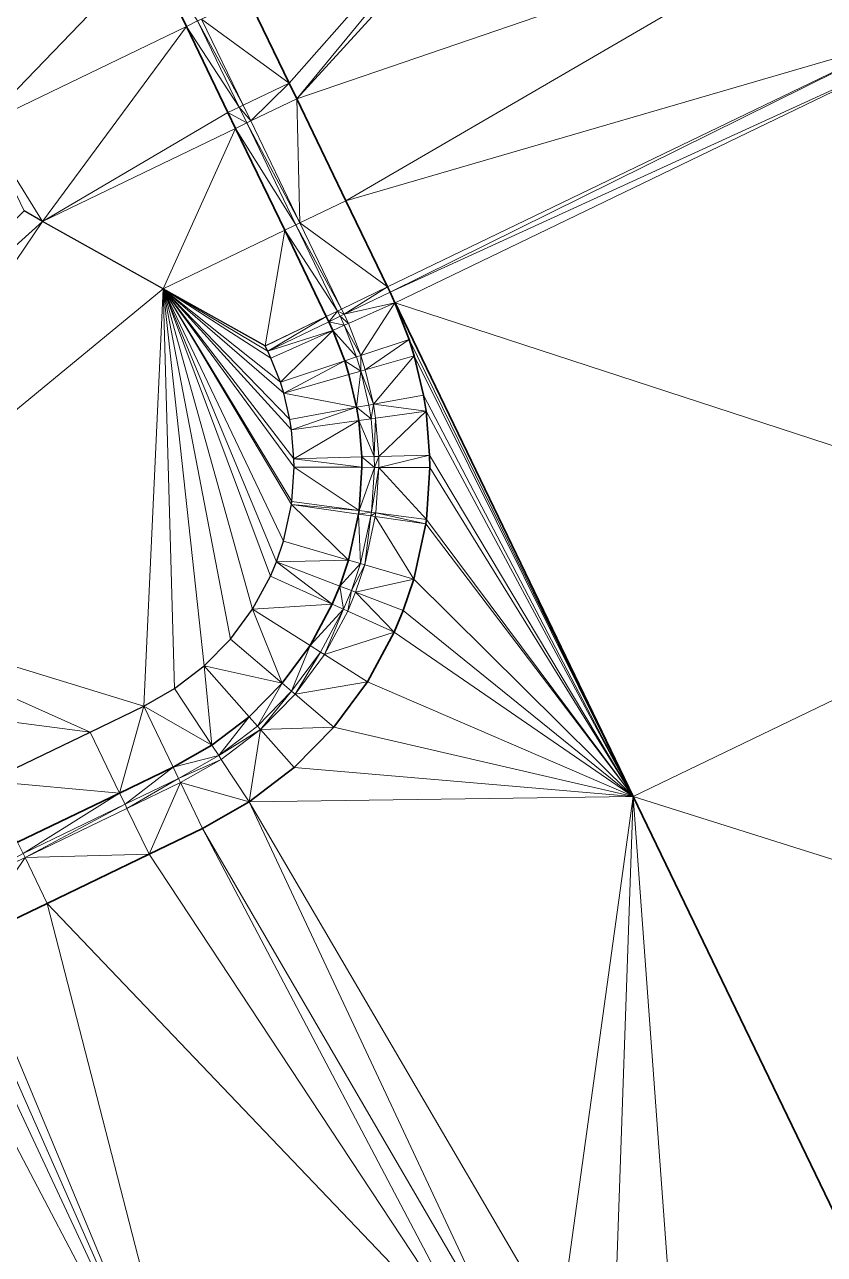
# Model space of a CAD drawing. Header units: metres. Extents: x 246428 to 246884, y 7418966 to 7419490.
# Drawn here: x 246605.98 to 246613.05, y 7419386.15 to 7419397.02 of the extents above; entities that cross this region are included whole.
import ezdxf

# ---------------------------------------------------------------- set-up
doc = ezdxf.new("R2010")
doc.units = ezdxf.units.M
doc.linetypes.add('blank name', pattern=[0])
doc.linetypes.add('HIDDEN', pattern=[9.525, 6.35, -3.175])
doc.layers.add('_12D_UNMAPPED', color=7, linetype='Continuous')
doc.layers.add('BATTER', color=250, linetype='HIDDEN', lineweight=25)
for name, color, linetype, lineweight, true_color in [('KERB_BACK', 7, 'Continuous', 35, 0x5fd2ff), ('KERB_LINE', 7, 'Continuous', 18, 0xb9b9b9), ('KERB_LIP', 7, 'Continuous', 35, 0x5fd2ff), ('KERB_TOP', 7, 'Continuous', 18, 0xb9b9b9)]:
    doc.layers.add(name, color=color, linetype=linetype, lineweight=lineweight, true_color=true_color)

msp = doc.modelspace()

# ---------------------------------------------------------------- linework, layer by layer
at = {"layer": '_12D_UNMAPPED', "color": 3, "linetype": 'blank name', "lineweight": 0}
for points in [[(246608.32, 7419396.501, 33.353), (246607.953, 7419397.264, 33.348), (246611.066, 7419399.617, 33.454)], [(246608.321, 7419396.501, 33.353), (246608.32, 7419396.501, 33.353), (246611.066, 7419399.617, 33.454)], [(246608.387, 7419396.363, 33.353), (246608.321, 7419396.501, 33.353), (246611.066, 7419399.617, 33.454)], [(246611.308, 7419399.558, 33.461), (246608.387, 7419396.363, 33.353), (246611.066, 7419399.617, 33.454)], [(246608.387, 7419396.363, 33.353), (246611.308, 7419399.558, 33.461), (246613.199, 7419398.01, 33.508)], [(246608.822, 7419395.462, 33.358), (246608.387, 7419396.363, 33.353), (246613.199, 7419398.01, 33.508)], [(246608.822, 7419395.462, 33.358), (246613.199, 7419398.01, 33.508), (246613.739, 7419396.892, 33.514)], [(246607.091, 7419397.67, 33.47), (246605.289, 7419396.801, 33.45), (246605.177, 7419397.035, 33.448)], [(246607.091, 7419397.67, 33.47), (246605.611, 7419396.134, 33.453), (246605.289, 7419396.801, 33.45)], [(246607.091, 7419397.67, 33.47), (246607.412, 7419397.003, 33.473), (246605.611, 7419396.134, 33.453)], [(246607.511, 7419397.051, 33.473), (246607.412, 7419397.003, 33.473), (246607.091, 7419397.67, 33.47)], [(246607.953, 7419397.264, 33.348), (246608.32, 7419396.501, 33.353), (246607.547, 7419397.068, 33.323)], [(246607.511, 7419397.051, 33.473), (246607.879, 7419396.288, 33.478), (246607.412, 7419397.003, 33.473)], [(246607.547, 7419397.068, 33.323), (246607.915, 7419396.306, 33.328), (246607.511, 7419397.051, 33.473)], [(246607.915, 7419396.306, 33.328), (246607.879, 7419396.288, 33.478), (246607.511, 7419397.051, 33.473)], [(246608.32, 7419396.501, 33.353), (246607.915, 7419396.306, 33.328), (246607.547, 7419397.068, 33.323)], [(246607.412, 7419397.003, 33.473), (246606.142, 7419395.28, 33.459), (246605.611, 7419396.134, 33.453)], [(246607.412, 7419397.003, 33.473), (246607.78, 7419396.241, 33.478), (246606.142, 7419395.28, 33.459)], [(246607.879, 7419396.288, 33.478), (246607.78, 7419396.241, 33.478), (246607.412, 7419397.003, 33.473)], [(246609.189, 7419394.7, 33.363), (246608.822, 7419395.462, 33.358), (246613.739, 7419396.892, 33.514)], [(246609.189, 7419394.7, 33.363), (246609.189, 7419394.7, 33.363), (246613.739, 7419396.892, 33.514)], [(246609.212, 7419394.654, 33.363), (246609.189, 7419394.7, 33.363), (246613.739, 7419396.892, 33.514)], [(246609.212, 7419394.654, 33.363), (246613.739, 7419396.892, 33.514), (246613.805, 7419396.755, 33.515)], [(246609.256, 7419394.561, 33.363), (246609.212, 7419394.654, 33.363), (246613.805, 7419396.755, 33.515)], [(246615.91, 7419392.388, 33.539), (246609.256, 7419394.561, 33.363), (246613.805, 7419396.755, 33.515)], [(246609.256, 7419394.561, 33.363), (246613.805, 7419396.755, 33.515), (246613.805, 7419396.755, 33.515)], [(246608.321, 7419396.501, 33.353), (246607.982, 7419396.167, 33.328), (246607.915, 7419396.306, 33.328)], [(246608.32, 7419396.501, 33.353), (246608.321, 7419396.501, 33.353), (246607.915, 7419396.306, 33.328)], [(246608.32, 7419396.501, 33.353), (246607.915, 7419396.306, 33.328), (246607.915, 7419396.306, 33.328)], [(246608.321, 7419396.501, 33.353), (246608.387, 7419396.363, 33.353), (246607.982, 7419396.167, 33.328)], [(246607.879, 7419396.288, 33.478), (246607.78, 7419396.241, 33.478), (246607.78, 7419396.241, 33.478)], [(246607.879, 7419396.288, 33.478), (246607.879, 7419396.288, 33.478), (246607.78, 7419396.241, 33.478)], [(246607.879, 7419396.288, 33.478), (246607.946, 7419396.15, 33.478), (246607.78, 7419396.241, 33.478)], [(246607.915, 7419396.306, 33.328), (246607.982, 7419396.167, 33.328), (246607.879, 7419396.288, 33.478)], [(246607.915, 7419396.306, 33.328), (246607.915, 7419396.306, 33.328), (246607.879, 7419396.288, 33.478)], [(246607.915, 7419396.306, 33.328), (246607.879, 7419396.288, 33.478), (246607.879, 7419396.288, 33.478)], [(246607.982, 7419396.167, 33.328), (246607.946, 7419396.15, 33.478), (246607.879, 7419396.288, 33.478)], [(246608.387, 7419396.363, 33.353), (246608.416, 7419395.267, 33.333), (246607.982, 7419396.167, 33.328)], [(246608.387, 7419396.363, 33.353), (246608.822, 7419395.462, 33.358), (246608.416, 7419395.267, 33.333)], [(246607.78, 7419396.241, 33.478), (246607.78, 7419396.241, 33.478), (246606.142, 7419395.28, 33.459)], [(246607.78, 7419396.241, 33.478), (246607.847, 7419396.102, 33.478), (246606.142, 7419395.28, 33.459)], [(246607.946, 7419396.15, 33.478), (246607.847, 7419396.102, 33.478), (246607.78, 7419396.241, 33.478)], [(246607.982, 7419396.167, 33.328), (246608.416, 7419395.267, 33.333), (246607.946, 7419396.15, 33.478)], [(246606.142, 7419395.28, 33.459), (246605.979, 7419395.372, 33.458), (246605.611, 7419396.134, 33.453)], [(246607.847, 7419396.102, 33.478), (246607.207, 7419394.684, 33.471), (246606.142, 7419395.28, 33.459)], [(246607.847, 7419396.102, 33.478), (246608.281, 7419395.202, 33.483), (246607.207, 7419394.684, 33.471)], [(246607.946, 7419396.15, 33.478), (246608.38, 7419395.249, 33.483), (246607.847, 7419396.102, 33.478)], [(246608.38, 7419395.249, 33.483), (246608.281, 7419395.202, 33.483), (246607.847, 7419396.102, 33.478)], [(246608.416, 7419395.267, 33.333), (246608.38, 7419395.249, 33.483), (246607.946, 7419396.15, 33.478)], [(246608.822, 7419395.462, 33.358), (246609.189, 7419394.7, 33.363), (246608.416, 7419395.267, 33.333)], [(246606.142, 7419395.28, 33.459), (246603.461, 7419392.859, 33.115), (246605.979, 7419395.372, 33.458)], [(246603.895, 7419391.958, 33.13), (246603.461, 7419392.859, 33.115), (246606.142, 7419395.28, 33.459)], [(246607.207, 7419394.684, 33.471), (246603.895, 7419391.958, 33.13), (246606.142, 7419395.28, 33.459)], [(246608.281, 7419395.202, 33.483), (246608.108, 7419394.179, 33.482), (246607.207, 7419394.684, 33.471)], [(246608.281, 7419395.202, 33.483), (246608.649, 7419394.439, 33.488), (246608.108, 7419394.179, 33.482)], [(246608.38, 7419395.249, 33.483), (246608.748, 7419394.487, 33.488), (246608.281, 7419395.202, 33.483)], [(246608.748, 7419394.487, 33.488), (246608.649, 7419394.439, 33.488), (246608.281, 7419395.202, 33.483)], [(246608.416, 7419395.267, 33.333), (246608.784, 7419394.504, 33.338), (246608.38, 7419395.249, 33.483)], [(246608.784, 7419394.504, 33.338), (246608.748, 7419394.487, 33.488), (246608.38, 7419395.249, 33.483)], [(246609.189, 7419394.7, 33.363), (246608.784, 7419394.504, 33.338), (246608.416, 7419395.267, 33.333)], [(246607.035, 7419390.995, 33.328), (246603.895, 7419391.958, 33.13), (246607.207, 7419394.684, 33.471)], [(246607.308, 7419391.15, 33.351), (246607.035, 7419390.995, 33.328), (246607.207, 7419394.684, 33.471)], [(246607.57, 7419391.351, 33.376), (246607.308, 7419391.15, 33.351), (246607.207, 7419394.684, 33.471)], [(246608.364, 7419393.107, 33.479), (246608.344, 7419392.803, 33.474), (246607.207, 7419394.684, 33.471)], [(246608.341, 7419393.437, 33.482), (246608.363, 7419393.18, 33.48), (246607.207, 7419394.684, 33.471)], [(246608.159, 7419394.071, 33.482), (246608.243, 7419393.857, 33.483), (246607.207, 7419394.684, 33.471)], [(246608.243, 7419393.857, 33.483), (246608.273, 7419393.76, 33.483), (246607.207, 7419394.684, 33.471)], [(246608.131, 7419394.132, 33.482), (246608.159, 7419394.071, 33.482), (246607.207, 7419394.684, 33.471)], [(246607.802, 7419391.586, 33.401), (246607.57, 7419391.351, 33.376), (246607.207, 7419394.684, 33.471)], [(246608.108, 7419394.178, 33.482), (246608.131, 7419394.132, 33.482), (246607.207, 7419394.684, 33.471)], [(246608.363, 7419393.18, 33.48), (246608.364, 7419393.107, 33.479), (246607.207, 7419394.684, 33.471)], [(246608.326, 7419393.529, 33.483), (246608.341, 7419393.437, 33.482), (246607.207, 7419394.684, 33.471)], [(246608.34, 7419392.777, 33.474), (246608.27, 7419392.454, 33.466), (246607.207, 7419394.684, 33.471)], [(246608.27, 7419392.454, 33.466), (246608.208, 7419392.27, 33.462), (246607.207, 7419394.684, 33.471)], [(246608.155, 7419392.144, 33.451), (246607.998, 7419391.853, 33.426), (246607.207, 7419394.684, 33.471)], [(246608.208, 7419392.27, 33.462), (246608.155, 7419392.144, 33.451), (246607.207, 7419394.684, 33.471)], [(246608.108, 7419394.178, 33.482), (246608.108, 7419394.178, 33.482), (246607.207, 7419394.684, 33.471)], [(246608.108, 7419394.179, 33.482), (246608.108, 7419394.178, 33.482), (246607.207, 7419394.684, 33.471)], [(246608.273, 7419393.76, 33.483), (246608.326, 7419393.529, 33.483), (246607.207, 7419394.684, 33.471)], [(246608.344, 7419392.803, 33.474), (246608.34, 7419392.777, 33.474), (246607.207, 7419394.684, 33.471)], [(246607.998, 7419391.853, 33.426), (246607.802, 7419391.586, 33.401), (246607.207, 7419394.684, 33.471)], [(246609.189, 7419394.7, 33.363), (246608.806, 7419394.458, 33.338), (246608.784, 7419394.504, 33.338)], [(246609.189, 7419394.7, 33.363), (246608.784, 7419394.504, 33.338), (246608.784, 7419394.504, 33.338)], [(246609.189, 7419394.7, 33.363), (246608.784, 7419394.504, 33.338), (246608.784, 7419394.504, 33.338)], [(246609.189, 7419394.7, 33.363), (246609.189, 7419394.7, 33.363), (246608.784, 7419394.504, 33.338)], [(246609.189, 7419394.7, 33.363), (246609.189, 7419394.7, 33.363), (246608.784, 7419394.504, 33.338)], [(246609.189, 7419394.7, 33.363), (246609.212, 7419394.654, 33.363), (246608.806, 7419394.458, 33.338)], [(246609.212, 7419394.654, 33.363), (246609.255, 7419394.561, 33.363), (246608.806, 7419394.458, 33.338)], [(246609.189, 7419394.7, 33.363), (246609.189, 7419394.7, 33.363), (246609.189, 7419394.7, 33.363)], [(246609.256, 7419394.561, 33.363), (246609.255, 7419394.561, 33.363), (246609.212, 7419394.654, 33.363)], [(246609.255, 7419394.561, 33.363), (246608.844, 7419394.377, 33.338), (246608.806, 7419394.458, 33.338)], [(246609.255, 7419394.561, 33.363), (246608.954, 7419394.094, 33.339), (246608.844, 7419394.377, 33.338)], [(246609.255, 7419394.561, 33.363), (246609.381, 7419394.237, 33.364), (246608.954, 7419394.094, 33.339)], [(246609.256, 7419394.561, 33.363), (246609.381, 7419394.237, 33.364), (246609.255, 7419394.561, 33.363)], [(246609.256, 7419394.561, 33.363), (246611.362, 7419390.195, 33.388), (246609.381, 7419394.237, 33.364)], [(246615.91, 7419392.388, 33.539), (246611.362, 7419390.195, 33.388), (246609.256, 7419394.561, 33.363)], [(246608.649, 7419394.439, 33.488), (246608.131, 7419394.132, 33.482), (246608.108, 7419394.178, 33.482)], [(246608.649, 7419394.439, 33.488), (246608.649, 7419394.439, 33.488), (246608.108, 7419394.178, 33.482)], [(246608.649, 7419394.439, 33.488), (246608.108, 7419394.178, 33.482), (246608.108, 7419394.178, 33.482)], [(246608.649, 7419394.439, 33.488), (246608.108, 7419394.178, 33.482), (246608.108, 7419394.179, 33.482)], [(246608.649, 7419394.439, 33.488), (246608.649, 7419394.439, 33.488), (246608.108, 7419394.179, 33.482)], [(246608.649, 7419394.439, 33.488), (246608.671, 7419394.393, 33.488), (246608.131, 7419394.132, 33.482)], [(246608.748, 7419394.487, 33.488), (246608.671, 7419394.393, 33.488), (246608.649, 7419394.439, 33.488)], [(246608.748, 7419394.487, 33.488), (246608.748, 7419394.487, 33.488), (246608.649, 7419394.439, 33.488)], [(246608.748, 7419394.487, 33.488), (246608.649, 7419394.439, 33.488), (246608.649, 7419394.439, 33.488)], [(246608.748, 7419394.487, 33.488), (246608.649, 7419394.439, 33.488), (246608.649, 7419394.439, 33.488)], [(246608.748, 7419394.487, 33.488), (246608.748, 7419394.487, 33.488), (246608.649, 7419394.439, 33.488)], [(246608.748, 7419394.487, 33.488), (246608.77, 7419394.441, 33.488), (246608.671, 7419394.393, 33.488)], [(246608.77, 7419394.441, 33.488), (246608.807, 7419394.361, 33.488), (246608.671, 7419394.393, 33.488)], [(246608.784, 7419394.504, 33.338), (246608.806, 7419394.458, 33.338), (246608.748, 7419394.487, 33.488)], [(246608.784, 7419394.504, 33.338), (246608.784, 7419394.504, 33.338), (246608.748, 7419394.487, 33.488)], [(246608.784, 7419394.504, 33.338), (246608.784, 7419394.504, 33.338), (246608.748, 7419394.487, 33.488)], [(246608.784, 7419394.504, 33.338), (246608.748, 7419394.487, 33.488), (246608.748, 7419394.487, 33.488)], [(246608.784, 7419394.504, 33.338), (246608.748, 7419394.487, 33.488), (246608.748, 7419394.487, 33.488)], [(246608.806, 7419394.458, 33.338), (246608.77, 7419394.441, 33.488), (246608.748, 7419394.487, 33.488)], [(246608.806, 7419394.458, 33.338), (246608.844, 7419394.377, 33.338), (246608.77, 7419394.441, 33.488)], [(246608.844, 7419394.377, 33.338), (246608.807, 7419394.361, 33.488), (246608.77, 7419394.441, 33.488)], [(246608.671, 7419394.393, 33.488), (246608.707, 7419394.316, 33.488), (246608.131, 7419394.132, 33.482)], [(246608.707, 7419394.316, 33.488), (246608.159, 7419394.071, 33.482), (246608.131, 7419394.132, 33.482)], [(246608.707, 7419394.316, 33.488), (246608.243, 7419393.857, 33.483), (246608.159, 7419394.071, 33.482)], [(246608.707, 7419394.316, 33.488), (246608.812, 7419394.047, 33.489), (246608.243, 7419393.857, 33.483)], [(246608.807, 7419394.361, 33.488), (246608.707, 7419394.316, 33.488), (246608.671, 7419394.393, 33.488)], [(246608.807, 7419394.361, 33.488), (246608.916, 7419394.082, 33.489), (246608.707, 7419394.316, 33.488)], [(246608.916, 7419394.082, 33.489), (246608.812, 7419394.047, 33.489), (246608.707, 7419394.316, 33.488)], [(246608.844, 7419394.377, 33.338), (246608.954, 7419394.094, 33.339), (246608.807, 7419394.361, 33.488)], [(246608.954, 7419394.094, 33.339), (246608.916, 7419394.082, 33.489), (246608.807, 7419394.361, 33.488)], [(246609.381, 7419394.237, 33.364), (246608.993, 7419393.967, 33.339), (246608.954, 7419394.094, 33.339)], [(246609.381, 7419394.237, 33.364), (246609.426, 7419394.092, 33.364), (246608.993, 7419393.967, 33.339)], [(246609.381, 7419394.237, 33.364), (246611.362, 7419390.195, 33.388), (246609.426, 7419394.092, 33.364)], [(246608.954, 7419394.094, 33.339), (246608.955, 7419393.956, 33.489), (246608.916, 7419394.082, 33.489)], [(246608.954, 7419394.094, 33.339), (246608.993, 7419393.967, 33.339), (246608.955, 7419393.956, 33.489)], [(246609.426, 7419394.092, 33.364), (246609.065, 7419393.663, 33.339), (246608.993, 7419393.967, 33.339)], [(246609.426, 7419394.092, 33.364), (246609.507, 7419393.743, 33.364), (246609.065, 7419393.663, 33.339)], [(246609.426, 7419394.092, 33.364), (246611.362, 7419390.195, 33.388), (246609.507, 7419393.743, 33.364)], [(246608.812, 7419394.047, 33.489), (246608.273, 7419393.76, 33.483), (246608.243, 7419393.857, 33.483)], [(246608.812, 7419394.047, 33.489), (246608.849, 7419393.926, 33.489), (246608.273, 7419393.76, 33.483)], [(246608.916, 7419394.082, 33.489), (246608.955, 7419393.956, 33.489), (246608.812, 7419394.047, 33.489)], [(246608.955, 7419393.956, 33.489), (246608.849, 7419393.926, 33.489), (246608.812, 7419394.047, 33.489)], [(246608.849, 7419393.926, 33.489), (246608.917, 7419393.636, 33.489), (246608.273, 7419393.76, 33.483)], [(246608.955, 7419393.956, 33.489), (246608.917, 7419393.636, 33.489), (246608.849, 7419393.926, 33.489)], [(246608.955, 7419393.956, 33.489), (246609.025, 7419393.656, 33.489), (246608.917, 7419393.636, 33.489)], [(246608.993, 7419393.967, 33.339), (246609.065, 7419393.663, 33.339), (246608.955, 7419393.956, 33.489)], [(246609.065, 7419393.663, 33.339), (246609.025, 7419393.656, 33.489), (246608.955, 7419393.956, 33.489)], [(246608.917, 7419393.636, 33.489), (246608.326, 7419393.529, 33.483), (246608.273, 7419393.76, 33.483)], [(246609.065, 7419393.663, 33.339), (246609.044, 7419393.535, 33.488), (246609.025, 7419393.656, 33.489)], [(246609.065, 7419393.663, 33.339), (246609.084, 7419393.541, 33.338), (246609.044, 7419393.535, 33.488)], [(246609.507, 7419393.743, 33.364), (246609.53, 7419393.603, 33.363), (246609.065, 7419393.663, 33.339)], [(246609.53, 7419393.603, 33.363), (246609.084, 7419393.541, 33.338), (246609.065, 7419393.663, 33.339)], [(246611.362, 7419390.195, 33.388), (246609.53, 7419393.603, 33.363), (246609.507, 7419393.743, 33.364)], [(246608.917, 7419393.636, 33.489), (246608.341, 7419393.437, 33.482), (246608.326, 7419393.529, 33.483)], [(246608.917, 7419393.636, 33.489), (246608.936, 7419393.52, 33.488), (246608.341, 7419393.437, 33.482)], [(246609.025, 7419393.656, 33.489), (246609.044, 7419393.535, 33.488), (246608.917, 7419393.636, 33.489)], [(246609.044, 7419393.535, 33.488), (246608.936, 7419393.52, 33.488), (246608.917, 7419393.636, 33.489)], [(246609.53, 7419393.603, 33.363), (246609.113, 7419393.201, 33.336), (246609.084, 7419393.541, 33.338)], [(246609.53, 7419393.603, 33.363), (246609.562, 7419393.214, 33.361), (246609.113, 7419393.201, 33.336)], [(246611.362, 7419390.195, 33.388), (246609.562, 7419393.214, 33.361), (246609.53, 7419393.603, 33.363)], [(246608.936, 7419393.52, 33.488), (246608.363, 7419393.18, 33.48), (246608.341, 7419393.437, 33.482)], [(246608.936, 7419393.52, 33.488), (246608.963, 7419393.197, 33.486), (246608.363, 7419393.18, 33.48)], [(246609.044, 7419393.535, 33.488), (246609.073, 7419393.2, 33.486), (246608.936, 7419393.52, 33.488)], [(246609.073, 7419393.2, 33.486), (246608.963, 7419393.197, 33.486), (246608.936, 7419393.52, 33.488)], [(246609.084, 7419393.541, 33.338), (246609.073, 7419393.2, 33.486), (246609.044, 7419393.535, 33.488)], [(246609.084, 7419393.541, 33.338), (246609.113, 7419393.201, 33.336), (246609.073, 7419393.2, 33.486)], [(246608.963, 7419393.197, 33.486), (246608.964, 7419393.106, 33.485), (246608.363, 7419393.18, 33.48)], [(246608.964, 7419393.106, 33.485), (246608.364, 7419393.107, 33.479), (246608.363, 7419393.18, 33.48)], [(246609.073, 7419393.2, 33.486), (246609.074, 7419393.105, 33.485), (246608.963, 7419393.197, 33.486)], [(246609.074, 7419393.105, 33.485), (246608.964, 7419393.106, 33.485), (246608.963, 7419393.197, 33.486)], [(246609.113, 7419393.201, 33.336), (246609.074, 7419393.105, 33.485), (246609.073, 7419393.2, 33.486)], [(246609.113, 7419393.201, 33.336), (246609.114, 7419393.105, 33.335), (246609.074, 7419393.105, 33.485)], [(246609.562, 7419393.214, 33.361), (246609.114, 7419393.105, 33.335), (246609.113, 7419393.201, 33.336)], [(246609.562, 7419393.214, 33.361), (246609.564, 7419393.105, 33.36), (246609.114, 7419393.105, 33.335)], [(246611.362, 7419390.195, 33.388), (246609.564, 7419393.105, 33.36), (246609.562, 7419393.214, 33.361)], [(246608.938, 7419392.724, 33.48), (246608.344, 7419392.803, 33.474), (246608.364, 7419393.107, 33.479)], [(246608.964, 7419393.106, 33.485), (246608.938, 7419392.724, 33.48), (246608.364, 7419393.107, 33.479)], [(246609.074, 7419393.105, 33.485), (246608.938, 7419392.724, 33.48), (246608.964, 7419393.106, 33.485)], [(246609.074, 7419393.105, 33.485), (246609.047, 7419392.71, 33.48), (246608.938, 7419392.724, 33.48)], [(246609.114, 7419393.105, 33.335), (246609.087, 7419392.704, 33.33), (246609.047, 7419392.71, 33.48)], [(246609.114, 7419393.105, 33.335), (246609.047, 7419392.71, 33.48), (246609.074, 7419393.105, 33.485)], [(246609.533, 7419392.645, 33.355), (246609.087, 7419392.704, 33.33), (246609.114, 7419393.105, 33.335)], [(246609.564, 7419393.105, 33.36), (246609.533, 7419392.645, 33.355), (246609.114, 7419393.105, 33.335)], [(246611.362, 7419390.195, 33.388), (246609.533, 7419392.645, 33.355), (246609.564, 7419393.105, 33.36)], [(246608.938, 7419392.724, 33.48), (246608.34, 7419392.777, 33.474), (246608.344, 7419392.803, 33.474)], [(246608.846, 7419392.286, 33.472), (246608.27, 7419392.454, 33.466), (246608.34, 7419392.777, 33.474)], [(246608.938, 7419392.724, 33.48), (246608.934, 7419392.692, 33.48), (246608.34, 7419392.777, 33.474)], [(246608.934, 7419392.692, 33.48), (246608.846, 7419392.286, 33.472), (246608.34, 7419392.777, 33.474)], [(246608.952, 7419392.255, 33.472), (246608.846, 7419392.286, 33.472), (246608.934, 7419392.692, 33.48)], [(246609.047, 7419392.71, 33.48), (246608.934, 7419392.692, 33.48), (246608.938, 7419392.724, 33.48)], [(246609.047, 7419392.71, 33.48), (246609.043, 7419392.676, 33.48), (246608.934, 7419392.692, 33.48)], [(246609.043, 7419392.676, 33.48), (246608.952, 7419392.255, 33.472), (246608.934, 7419392.692, 33.48)], [(246609.087, 7419392.704, 33.33), (246609.043, 7419392.676, 33.48), (246609.047, 7419392.71, 33.48)], [(246609.087, 7419392.704, 33.33), (246609.082, 7419392.67, 33.33), (246609.043, 7419392.676, 33.48)], [(246609.528, 7419392.606, 33.355), (246609.082, 7419392.67, 33.33), (246609.087, 7419392.704, 33.33)], [(246609.533, 7419392.645, 33.355), (246609.528, 7419392.606, 33.355), (246609.087, 7419392.704, 33.33)], [(246608.99, 7419392.244, 33.322), (246608.952, 7419392.255, 33.472), (246609.043, 7419392.676, 33.48)], [(246609.082, 7419392.67, 33.33), (246608.99, 7419392.244, 33.322), (246609.043, 7419392.676, 33.48)], [(246609.422, 7419392.118, 33.347), (246608.99, 7419392.244, 33.322), (246609.082, 7419392.67, 33.33)], [(246609.528, 7419392.606, 33.355), (246609.422, 7419392.118, 33.347), (246609.082, 7419392.67, 33.33)], [(246611.362, 7419390.195, 33.388), (246609.422, 7419392.118, 33.347), (246609.528, 7419392.606, 33.355)], [(246611.362, 7419390.195, 33.388), (246609.528, 7419392.606, 33.355), (246609.533, 7419392.645, 33.355)], [(246608.846, 7419392.286, 33.472), (246608.208, 7419392.27, 33.462), (246608.27, 7419392.454, 33.466)], [(246617.974, 7419388.11, 33.563), (246611.362, 7419390.195, 33.388), (246615.91, 7419392.388, 33.539)], [(246608.702, 7419391.896, 33.457), (246608.155, 7419392.144, 33.451), (246608.208, 7419392.27, 33.462)], [(246608.846, 7419392.286, 33.472), (246608.768, 7419392.055, 33.468), (246608.208, 7419392.27, 33.462)], [(246608.768, 7419392.055, 33.468), (246608.702, 7419391.896, 33.457), (246608.208, 7419392.27, 33.462)], [(246608.952, 7419392.255, 33.472), (246608.768, 7419392.055, 33.468), (246608.846, 7419392.286, 33.472)], [(246608.952, 7419392.255, 33.472), (246608.871, 7419392.016, 33.468), (246608.768, 7419392.055, 33.468)], [(246608.99, 7419392.244, 33.322), (246608.871, 7419392.016, 33.468), (246608.952, 7419392.255, 33.472)], [(246608.99, 7419392.244, 33.322), (246608.908, 7419392.001, 33.318), (246608.871, 7419392.016, 33.468)], [(246609.422, 7419392.118, 33.347), (246608.908, 7419392.001, 33.318), (246608.99, 7419392.244, 33.322)], [(246608.702, 7419391.896, 33.457), (246607.998, 7419391.853, 33.426), (246608.155, 7419392.144, 33.451)], [(246608.802, 7419391.851, 33.457), (246608.702, 7419391.896, 33.457), (246608.768, 7419392.055, 33.468)], [(246608.871, 7419392.016, 33.468), (246608.802, 7419391.851, 33.457), (246608.768, 7419392.055, 33.468)], [(246609.422, 7419392.118, 33.347), (246609.329, 7419391.84, 33.343), (246608.908, 7419392.001, 33.318)], [(246611.362, 7419390.195, 33.388), (246609.329, 7419391.84, 33.343), (246609.422, 7419392.118, 33.347)], [(246606.561, 7419390.766, 33.301), (246604.33, 7419391.057, 33.145), (246603.895, 7419391.958, 33.13)], [(246607.035, 7419390.995, 33.328), (246606.561, 7419390.766, 33.301), (246603.895, 7419391.958, 33.13)], [(246608.839, 7419391.835, 33.307), (246608.802, 7419391.851, 33.457), (246608.871, 7419392.016, 33.468)], [(246608.908, 7419392.001, 33.318), (246608.839, 7419391.835, 33.307), (246608.871, 7419392.016, 33.468)], [(246609.249, 7419391.649, 33.332), (246608.839, 7419391.835, 33.307), (246608.908, 7419392.001, 33.318)], [(246609.329, 7419391.84, 33.343), (246609.249, 7419391.649, 33.332), (246608.908, 7419392.001, 33.318)], [(246608.258, 7419391.197, 33.407), (246607.802, 7419391.586, 33.401), (246607.998, 7419391.853, 33.426)], [(246608.702, 7419391.896, 33.457), (246608.505, 7419391.531, 33.432), (246607.998, 7419391.853, 33.426)], [(246608.505, 7419391.531, 33.432), (246608.258, 7419391.197, 33.407), (246607.998, 7419391.853, 33.426)], [(246608.802, 7419391.851, 33.457), (246608.505, 7419391.531, 33.432), (246608.702, 7419391.896, 33.457)], [(246608.802, 7419391.851, 33.457), (246608.598, 7419391.472, 33.432), (246608.505, 7419391.531, 33.432)], [(246608.632, 7419391.451, 33.282), (246608.598, 7419391.472, 33.432), (246608.802, 7419391.851, 33.457)], [(246608.839, 7419391.835, 33.307), (246608.632, 7419391.451, 33.282), (246608.802, 7419391.851, 33.457)], [(246609.249, 7419391.649, 33.332), (246608.632, 7419391.451, 33.282), (246608.839, 7419391.835, 33.307)], [(246611.362, 7419390.195, 33.388), (246609.249, 7419391.649, 33.332), (246609.329, 7419391.84, 33.343)], [(246609.012, 7419391.21, 33.307), (246608.632, 7419391.451, 33.282), (246609.249, 7419391.649, 33.332)], [(246611.362, 7419390.195, 33.388), (246609.012, 7419391.21, 33.307), (246609.249, 7419391.649, 33.332)], [(246608.258, 7419391.197, 33.407), (246607.57, 7419391.351, 33.376), (246607.802, 7419391.586, 33.401)], [(246608.342, 7419391.126, 33.407), (246608.258, 7419391.197, 33.407), (246608.505, 7419391.531, 33.432)], [(246608.598, 7419391.472, 33.432), (246608.342, 7419391.126, 33.407), (246608.505, 7419391.531, 33.432)], [(246608.373, 7419391.1, 33.257), (246608.342, 7419391.126, 33.407), (246608.598, 7419391.472, 33.432)], [(246608.632, 7419391.451, 33.282), (246608.373, 7419391.1, 33.257), (246608.598, 7419391.472, 33.432)], [(246609.012, 7419391.21, 33.307), (246608.373, 7419391.1, 33.257), (246608.632, 7419391.451, 33.282)], [(246607.638, 7419390.649, 33.357), (246607.308, 7419391.15, 33.351), (246607.57, 7419391.351, 33.376)], [(246607.967, 7419390.901, 33.382), (246607.638, 7419390.649, 33.357), (246607.57, 7419391.351, 33.376)], [(246608.258, 7419391.197, 33.407), (246607.967, 7419390.901, 33.382), (246607.57, 7419391.351, 33.376)], [(246608.04, 7419390.819, 33.382), (246607.967, 7419390.901, 33.382), (246608.258, 7419391.197, 33.407)], [(246608.342, 7419391.126, 33.407), (246608.04, 7419390.819, 33.382), (246608.258, 7419391.197, 33.407)], [(246609.012, 7419391.21, 33.307), (246608.715, 7419390.808, 33.282), (246608.373, 7419391.1, 33.257)], [(246611.362, 7419390.195, 33.388), (246608.715, 7419390.808, 33.282), (246609.012, 7419391.21, 33.307)], [(246605.66, 7419390.332, 33.251), (246604.33, 7419391.057, 33.145), (246606.561, 7419390.766, 33.301)], [(246607.638, 7419390.649, 33.357), (246607.035, 7419390.995, 33.328), (246607.308, 7419391.15, 33.351)], [(246608.067, 7419390.789, 33.232), (246608.04, 7419390.819, 33.382), (246608.342, 7419391.126, 33.407)], [(246608.373, 7419391.1, 33.257), (246608.067, 7419390.789, 33.232), (246608.342, 7419391.126, 33.407)], [(246608.715, 7419390.808, 33.282), (246608.067, 7419390.789, 33.232), (246608.373, 7419391.1, 33.257)], [(246606.822, 7419390.226, 33.307), (246606.561, 7419390.766, 33.301), (246607.035, 7419390.995, 33.328)], [(246607.295, 7419390.454, 33.334), (246606.822, 7419390.226, 33.307), (246607.035, 7419390.995, 33.328)], [(246607.638, 7419390.649, 33.357), (246607.295, 7419390.454, 33.334), (246607.035, 7419390.995, 33.328)], [(246607.698, 7419390.557, 33.357), (246607.638, 7419390.649, 33.357), (246607.967, 7419390.901, 33.382)], [(246608.04, 7419390.819, 33.382), (246607.698, 7419390.557, 33.357), (246607.967, 7419390.901, 33.382)], [(246606.822, 7419390.226, 33.307), (246605.66, 7419390.332, 33.251), (246606.561, 7419390.766, 33.301)], [(246608.067, 7419390.789, 33.232), (246607.698, 7419390.557, 33.357), (246608.04, 7419390.819, 33.382)], [(246608.067, 7419390.789, 33.232), (246607.72, 7419390.523, 33.207), (246607.698, 7419390.557, 33.357)], [(246607.968, 7419390.148, 33.232), (246607.72, 7419390.523, 33.207), (246608.067, 7419390.789, 33.232)], [(246608.365, 7419390.451, 33.257), (246607.968, 7419390.148, 33.232), (246608.067, 7419390.789, 33.232)], [(246608.715, 7419390.808, 33.282), (246608.365, 7419390.451, 33.257), (246608.067, 7419390.789, 33.232)], [(246611.362, 7419390.195, 33.388), (246608.365, 7419390.451, 33.257), (246608.715, 7419390.808, 33.282)], [(246607.698, 7419390.557, 33.357), (246607.295, 7419390.454, 33.334), (246607.638, 7419390.649, 33.357)], [(246607.698, 7419390.557, 33.357), (246607.343, 7419390.355, 33.334), (246607.295, 7419390.454, 33.334)], [(246607.72, 7419390.523, 33.207), (246607.343, 7419390.355, 33.334), (246607.698, 7419390.557, 33.357)], [(246607.72, 7419390.523, 33.207), (246607.361, 7419390.319, 33.184), (246607.343, 7419390.355, 33.334)], [(246607.968, 7419390.148, 33.232), (246607.361, 7419390.319, 33.184), (246607.72, 7419390.523, 33.207)], [(246606.87, 7419390.127, 33.307), (246606.822, 7419390.226, 33.307), (246607.295, 7419390.454, 33.334)], [(246607.343, 7419390.355, 33.334), (246606.87, 7419390.127, 33.307), (246607.295, 7419390.454, 33.334)], [(246611.362, 7419390.195, 33.388), (246607.968, 7419390.148, 33.232), (246608.365, 7419390.451, 33.257)], [(246606.822, 7419390.226, 33.307), (246605.921, 7419389.792, 33.257), (246605.66, 7419390.332, 33.251)], [(246606.887, 7419390.091, 33.157), (246606.87, 7419390.127, 33.307), (246607.343, 7419390.355, 33.334)], [(246607.361, 7419390.319, 33.184), (246606.887, 7419390.091, 33.157), (246607.343, 7419390.355, 33.334)], [(246607.082, 7419389.685, 33.182), (246606.887, 7419390.091, 33.157), (246607.361, 7419390.319, 33.184)], [(246607.556, 7419389.914, 33.209), (246607.082, 7419389.685, 33.182), (246607.361, 7419390.319, 33.184)], [(246607.968, 7419390.148, 33.232), (246607.556, 7419389.914, 33.209), (246607.361, 7419390.319, 33.184)], [(246605.969, 7419389.692, 33.257), (246605.921, 7419389.792, 33.257), (246606.822, 7419390.226, 33.307)], [(246606.87, 7419390.127, 33.307), (246605.969, 7419389.692, 33.257), (246606.822, 7419390.226, 33.307)], [(246611.362, 7419390.195, 33.388), (246610.708, 7419385.467, 33.314), (246607.968, 7419390.148, 33.232)], [(246611.362, 7419390.195, 33.388), (246611.2, 7419385.552, 33.332), (246610.708, 7419385.467, 33.314)], [(246611.362, 7419390.195, 33.388), (246611.699, 7419385.566, 33.349), (246611.2, 7419385.552, 33.332)], [(246611.699, 7419385.566, 33.349), (246611.362, 7419390.195, 33.388), (246613.425, 7419385.917, 33.411)], [(246611.362, 7419390.195, 33.388), (246611.699, 7419385.566, 33.349), (246611.699, 7419385.566, 33.349)], [(246611.362, 7419390.195, 33.388), (246617.974, 7419388.11, 33.563), (246613.425, 7419385.917, 33.411)], [(246605.986, 7419389.656, 33.107), (246605.969, 7419389.692, 33.257), (246606.87, 7419390.127, 33.307)], [(246606.887, 7419390.091, 33.157), (246605.986, 7419389.656, 33.107), (246606.87, 7419390.127, 33.307)], [(246607.082, 7419389.685, 33.182), (246605.986, 7419389.656, 33.107), (246606.887, 7419390.091, 33.157)], [(246610.232, 7419385.313, 33.297), (246607.556, 7419389.914, 33.209), (246607.968, 7419390.148, 33.232)], [(246610.708, 7419385.467, 33.314), (246610.232, 7419385.313, 33.297), (246607.968, 7419390.148, 33.232)], [(246610.027, 7419385.222, 33.289), (246607.082, 7419389.685, 33.182), (246607.556, 7419389.914, 33.209)], [(246610.232, 7419385.313, 33.297), (246610.027, 7419385.222, 33.289), (246607.556, 7419389.914, 33.209)], [(246605.986, 7419389.656, 33.107), (246605.291, 7419389.321, 33.069), (246605.969, 7419389.692, 33.257)], [(246605.486, 7419388.916, 33.094), (246605.291, 7419389.321, 33.069), (246605.986, 7419389.656, 33.107)], [(246606.182, 7419389.251, 33.132), (246605.486, 7419388.916, 33.094), (246605.986, 7419389.656, 33.107)], [(246607.082, 7419389.685, 33.182), (246606.182, 7419389.251, 33.132), (246605.986, 7419389.656, 33.107)], [(246610.027, 7419385.222, 33.289), (246606.182, 7419389.251, 33.132), (246607.082, 7419389.685, 33.182)], [(246607.527, 7419384.016, 33.191), (246605.486, 7419388.916, 33.094), (246606.182, 7419389.251, 33.132)], [(246610.027, 7419385.222, 33.289), (246607.527, 7419384.016, 33.191), (246606.182, 7419389.251, 33.132)], [(246607.527, 7419384.016, 33.191), (246605.386, 7419388.867, 33.091), (246605.486, 7419388.916, 33.094)], [(246607.527, 7419384.016, 33.191), (246605.037, 7419388.761, 33.081), (246605.279, 7419388.822, 33.088)], [(246607.527, 7419384.016, 33.191), (246605.279, 7419388.822, 33.088), (246605.386, 7419388.867, 33.091)], [(246607.527, 7419384.016, 33.191), (246605.366, 7419382.973, 33.107), (246605.037, 7419388.761, 33.081)]]:
    msp.add_3dface(points, dxfattribs=at)
at = {"layer": 'BATTER'}
msp.add_polyline3d([(246605.66, 7419390.332, 33.251), (246606.561, 7419390.766, 33.301), (246607.035, 7419390.995, 33.328), (246607.308, 7419391.15, 33.351), (246607.57, 7419391.351, 33.376), (246607.802, 7419391.586, 33.401), (246607.998, 7419391.853, 33.426), (246608.155, 7419392.144, 33.451), (246608.208, 7419392.27, 33.462), (246608.27, 7419392.454, 33.466), (246608.34, 7419392.777, 33.474), (246608.344, 7419392.803, 33.474), (246608.364, 7419393.107, 33.479), (246608.363, 7419393.18, 33.48), (246608.341, 7419393.437, 33.482), (246608.326, 7419393.529, 33.483), (246608.273, 7419393.76, 33.483), (246608.243, 7419393.857, 33.483), (246608.159, 7419394.071, 33.482), (246608.131, 7419394.132, 33.482), (246608.108, 7419394.178, 33.482), (246608.108, 7419394.178, 33.482), (246608.108, 7419394.179, 33.482), (246607.207, 7419394.684, 33.471), (246606.142, 7419395.28, 33.459), (246605.979, 7419395.372, 33.458)], dxfattribs=at)
at = {"layer": 'KERB_BACK'}
msp.add_polyline3d([(246605.921, 7419389.792, 33.257), (246606.822, 7419390.226, 33.307), (246607.295, 7419390.454, 33.334), (246607.638, 7419390.649, 33.357), (246607.967, 7419390.901, 33.382), (246608.258, 7419391.197, 33.407), (246608.505, 7419391.531, 33.432), (246608.702, 7419391.896, 33.457), (246608.768, 7419392.055, 33.468), (246608.846, 7419392.286, 33.472), (246608.934, 7419392.692, 33.48), (246608.938, 7419392.724, 33.48), (246608.964, 7419393.106, 33.485), (246608.963, 7419393.197, 33.486), (246608.936, 7419393.52, 33.488), (246608.917, 7419393.636, 33.489), (246608.849, 7419393.926, 33.489), (246608.812, 7419394.047, 33.489), (246608.707, 7419394.316, 33.488), (246608.671, 7419394.393, 33.488), (246608.649, 7419394.439, 33.488), (246608.649, 7419394.439, 33.488), (246608.649, 7419394.439, 33.488), (246608.281, 7419395.202, 33.483), (246607.847, 7419396.102, 33.478), (246607.78, 7419396.241, 33.478), (246607.78, 7419396.241, 33.478), (246607.412, 7419397.003, 33.473), (246607.091, 7419397.67, 33.47)], dxfattribs=at)
at = {"layer": 'KERB_LINE'}
msp.add_polyline3d([(246605.291, 7419389.321, 33.069), (246605.986, 7419389.656, 33.107), (246606.887, 7419390.091, 33.157), (246607.361, 7419390.319, 33.184), (246607.72, 7419390.523, 33.207), (246608.067, 7419390.789, 33.232), (246608.373, 7419391.1, 33.257), (246608.632, 7419391.451, 33.282), (246608.839, 7419391.835, 33.307), (246608.908, 7419392.001, 33.318), (246608.99, 7419392.244, 33.322), (246609.082, 7419392.67, 33.33), (246609.087, 7419392.704, 33.33), (246609.114, 7419393.105, 33.335), (246609.113, 7419393.201, 33.336), (246609.084, 7419393.541, 33.338), (246609.065, 7419393.663, 33.339), (246608.993, 7419393.967, 33.339), (246608.954, 7419394.094, 33.339), (246608.844, 7419394.377, 33.338), (246608.806, 7419394.458, 33.338), (246608.784, 7419394.504, 33.338), (246608.784, 7419394.504, 33.338), (246608.784, 7419394.504, 33.338), (246608.416, 7419395.267, 33.333), (246607.982, 7419396.167, 33.328), (246607.915, 7419396.306, 33.328), (246607.915, 7419396.306, 33.328), (246607.547, 7419397.068, 33.323)], dxfattribs=at)
at = {"layer": 'KERB_LIP'}
for points in [[(246605.486, 7419388.916, 33.094), (246606.182, 7419389.251, 33.132), (246607.082, 7419389.685, 33.182), (246607.556, 7419389.914, 33.209), (246607.968, 7419390.148, 33.232), (246608.365, 7419390.451, 33.257), (246608.715, 7419390.808, 33.282), (246609.012, 7419391.21, 33.307), (246609.249, 7419391.649, 33.332), (246609.329, 7419391.84, 33.343), (246609.422, 7419392.118, 33.347), (246609.528, 7419392.606, 33.355), (246609.533, 7419392.645, 33.355), (246609.564, 7419393.105, 33.36), (246609.562, 7419393.214, 33.361), (246609.53, 7419393.603, 33.363), (246609.507, 7419393.743, 33.364), (246609.426, 7419394.092, 33.364), (246609.381, 7419394.237, 33.364), (246609.255, 7419394.561, 33.363), (246609.212, 7419394.654, 33.363), (246609.189, 7419394.7, 33.363), (246609.189, 7419394.7, 33.363), (246609.189, 7419394.7, 33.363), (246608.822, 7419395.462, 33.358), (246608.387, 7419396.363, 33.353), (246608.321, 7419396.501, 33.353), (246608.32, 7419396.501, 33.353), (246607.953, 7419397.264, 33.348)], [(246609.256, 7419394.561, 33.363), (246611.362, 7419390.195, 33.388), (246613.425, 7419385.917, 33.411), (246613.425, 7419385.916, 33.411), (246613.425, 7419385.916, 33.411), (246613.534, 7419385.691, 33.413), (246613.692, 7419385.365, 33.414), (246614.111, 7419384.586, 33.418)]]:
    msp.add_polyline3d(points, dxfattribs=at)
at = {"layer": 'KERB_TOP'}
msp.add_polyline3d([(246605.969, 7419389.692, 33.257), (246606.87, 7419390.127, 33.307), (246607.343, 7419390.355, 33.334), (246607.698, 7419390.557, 33.357), (246608.04, 7419390.819, 33.382), (246608.342, 7419391.126, 33.407), (246608.598, 7419391.472, 33.432), (246608.802, 7419391.851, 33.457), (246608.871, 7419392.016, 33.468), (246608.952, 7419392.255, 33.472), (246609.043, 7419392.676, 33.48), (246609.047, 7419392.71, 33.48), (246609.074, 7419393.105, 33.485), (246609.073, 7419393.2, 33.486), (246609.044, 7419393.535, 33.488), (246609.025, 7419393.656, 33.489), (246608.955, 7419393.956, 33.489), (246608.916, 7419394.082, 33.489), (246608.807, 7419394.361, 33.488), (246608.77, 7419394.441, 33.488), (246608.748, 7419394.487, 33.488), (246608.748, 7419394.487, 33.488), (246608.748, 7419394.487, 33.488), (246608.38, 7419395.249, 33.483), (246607.946, 7419396.15, 33.478), (246607.879, 7419396.288, 33.478), (246607.879, 7419396.288, 33.478), (246607.511, 7419397.051, 33.473)], dxfattribs=at)

doc.saveas('drawing.dxf')
